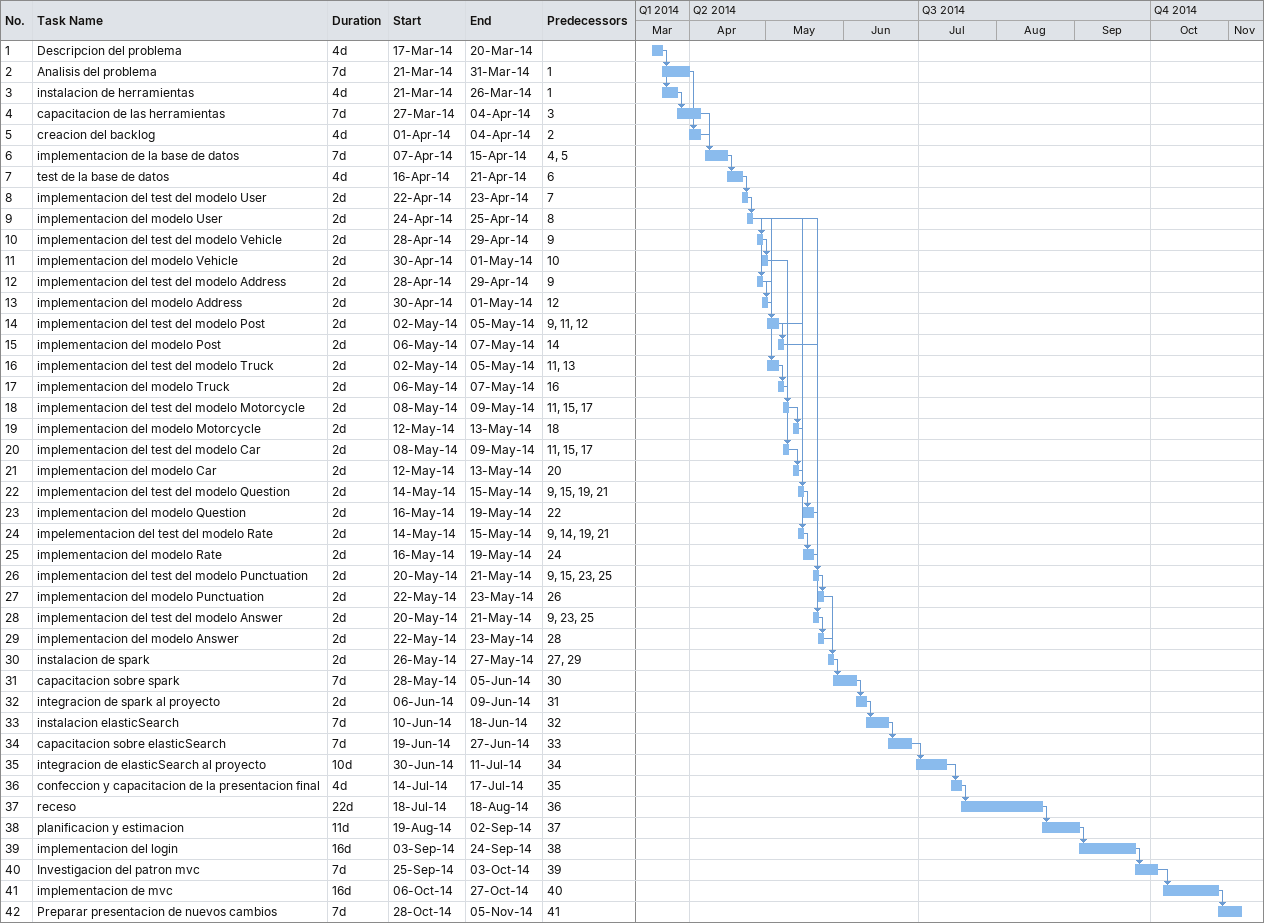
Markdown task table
| ID | Task | Duration | Start | Finish | Predecessors |
|---|---|---|---|---|---|
| 1 | Descripcion del problema | 4d | 2014-03-17 | 2014-03-20 |  |
| 2 | Analisis del problema | 7d | 2014-03-21 | 2014-03-31 | 1 |
| 3 | instalacion de herramientas | 4d | 2014-03-21 | 2014-03-26 | 1 |
| 4 | capacitacion de las herramientas | 7d | 2014-03-27 | 2014-04-04 | 3 |
| 5 | creacion del backlog | 4d | 2014-04-01 | 2014-04-04 | 2 |
| 6 | implementacion de la base de datos | 7d | 2014-04-07 | 2014-04-15 | 4, 5 |
| 7 | test de la base de datos | 4d | 2014-04-16 | 2014-04-21 | 6 |
| 8 | implementacion del test del modelo User | 2d | 2014-04-22 | 2014-04-23 | 7 |
| 9 | implementacion del modelo User | 2d | 2014-04-24 | 2014-04-25 | 8 |
| 10 | implementacion del test del modelo Vehicle | 2d | 2014-04-28 | 2014-04-29 | 9 |
| 11 | implementacion del modelo Vehicle | 2d | 2014-04-30 | 2014-05-01 | 10 |
| 12 | implementacion del test del modelo Address | 2d | 2014-04-28 | 2014-04-29 | 9 |
| 13 | implementacion del modelo Address | 2d | 2014-04-30 | 2014-05-01 | 12 |
| 14 | implementacion del test del modelo Post | 2d | 2014-05-02 | 2014-05-05 | 9, 11, 12 |
| 15 | implementacion del modelo Post | 2d | 2014-05-06 | 2014-05-07 | 14 |
| 16 | implementacion del test del modelo Truck | 2d | 2014-05-02 | 2014-05-05 | 11, 13 |
| 17 | implementacion del modelo Truck | 2d | 2014-05-06 | 2014-05-07 | 16 |
| 18 | implementacion del test del modelo Motorcycle | 2d | 2014-05-08 | 2014-05-09 | 11, 15, 17 |
| 19 | implementacion del modelo Motorcycle | 2d | 2014-05-12 | 2014-05-13 | 18 |
| 20 | implementacion del test del modelo Car | 2d | 2014-05-08 | 2014-05-09 | 11, 15, 17 |
| 21 | implementacion del modelo Car | 2d | 2014-05-12 | 2014-05-13 | 20 |
| 22 | implementacion del test del modelo Question | 2d | 2014-05-14 | 2014-05-15 | 9, 15, 19, 21 |
| 23 | implementacion del modelo Question | 2d | 2014-05-16 | 2014-05-19 | 22 |
| 24 | impelementacion del test del modelo Rate | 2d | 2014-05-14 | 2014-05-15 | 9, 14, 19, 21 |
| 25 | implementacion del modelo Rate | 2d | 2014-05-16 | 2014-05-19 | 24 |
| 26 | implementacion del test del modelo Punctuation | 2d | 2014-05-20 | 2014-05-21 | 9, 15, 23, 25 |
| 27 | implementacion del modelo Punctuation | 2d | 2014-05-22 | 2014-05-23 | 26 |
| 28 | implementacion del test del modelo Answer | 2d | 2014-05-20 | 2014-05-21 | 9, 23, 25 |
| 29 | implementacion del modelo Answer | 2d | 2014-05-22 | 2014-05-23 | 28 |
| 30 | instalacion de spark | 2d | 2014-05-26 | 2014-05-27 | 27, 29 |
| 31 | capacitacion sobre spark | 7d | 2014-05-28 | 2014-06-05 | 30 |
| 32 | integracion de spark al proyecto | 2d | 2014-06-06 | 2014-06-09 | 31 |
| 33 | instalacion elasticSearch | 7d | 2014-06-10 | 2014-06-18 | 32 |
| 34 | capacitacion sobre elasticSearch | 7d | 2014-06-19 | 2014-06-27 | 33 |
| 35 | integracion de elasticSearch al proyecto | 10d | 2014-06-30 | 2014-07-11 | 34 |
| 36 | confeccion y capacitacion de la presentacion final | 4d | 2014-07-14 | 2014-07-17 | 35 |
| 37 | receso | 22d | 2014-07-18 | 2014-08-18 | 36 |
| 38 | planificacion y estimacion | 11d | 2014-08-19 | 2014-09-02 | 37 |
| 39 | implementacion del login | 16d | 2014-09-03 | 2014-09-24 | 38 |
| 40 | Investigacion del patron mvc | 7d | 2014-09-25 | 2014-10-03 | 39 |
| 41 | implementacion de mvc | 16d | 2014-10-06 | 2014-10-27 | 40 |
| 42 | Preparar presentacion de nuevos cambios | 7d | 2014-10-28 | 2014-11-05 | 41 |
